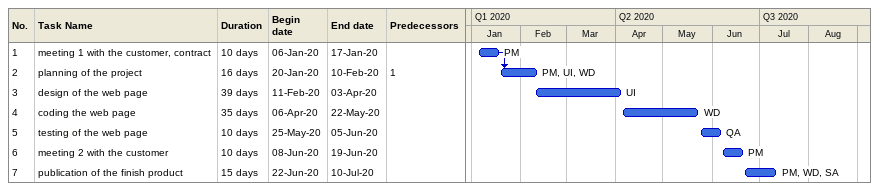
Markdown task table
| ID | Task | Duration | Start | Finish | Predecessors | Resources |
|---|---|---|---|---|---|---|
| 1 | meeting 1 with the customer, contract | 10d | 2020-01-06 | 2020-01-17 |  | PM |
| 2 | planning of the project | 16d | 2020-01-20 | 2020-02-10 | 1 | PM, UI, WD |
| 3 | design of the web page | 39d | 2020-02-11 | 2020-04-03 |  | UI |
| 4 | coding the web page | 35d | 2020-04-06 | 2020-05-22 |  | WD |
| 5 | testing of the web page | 10d | 2020-05-25 | 2020-06-05 |  | QA |
| 6 | meeting 2 with the customer | 10d | 2020-06-08 | 2020-06-19 |  | PM |
| 7 | publication of the finish product | 15d | 2020-06-22 | 2020-07-10 |  | PM, WD, SA |
